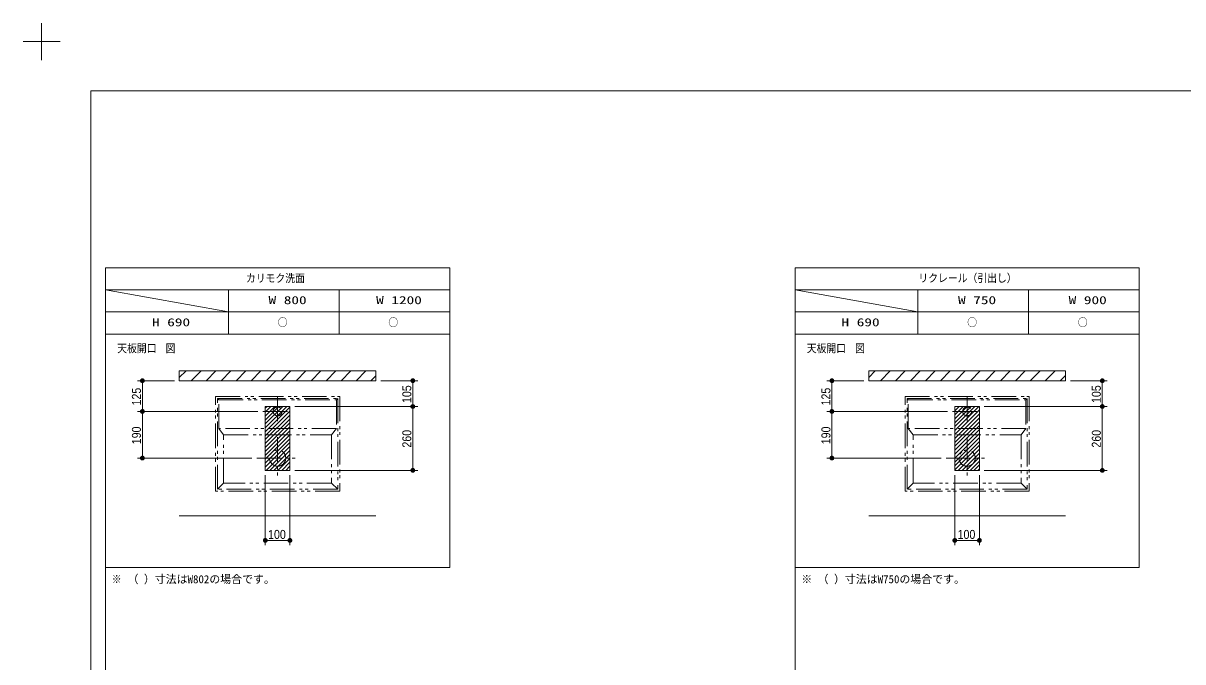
# Model space of a CAD drawing. Units: millimetres, scale not verified. Extents: x -6062 to 6062, y -3045 to 3045.
# Drawn here: x -6062 to -1345, y 446 to 3045 of the extents above; entities that cross this region are included whole.
import ezdxf
from ezdxf.enums import TextEntityAlignment as Align

# ---------------------------------------------------------------- set-up
doc = ezdxf.new("R2010")
doc.units = ezdxf.units.MM
doc.header["$LTSCALE"] = 20
doc.linetypes.add('DOUBLE_CHAIN1', pattern=[8.8, 5, -1, 0.6, -0.6, 0.6, -1])
for name, color, linetype, lineweight in [('0-0_1図面枠', 7, 'Continuous', 9), ('0-2_2寸法-1', 7, 'Continuous', 9), ('0-3_0', 7, 'Continuous', 9), ('0-7_3一般', 7, 'Continuous', 9)]:
    doc.layers.add(name, color=color, linetype=linetype, lineweight=lineweight)
doc.styles.add('ＭＳ ゴシック', font='')
doc.styles.add('ＭＳ Ｐゴシック', font='')
doc.styles.get('ＭＳ ゴシック').set_extended_font_data('MS Gothic')
doc.styles.get('ＭＳ Ｐゴシック').set_extended_font_data('MS PGothic')

# ---------------------------------------------------------------- blocks, each defined once
blk = doc.blocks.new('グループ')
at = {"layer": '0-0_1図面枠'}
for p, q in [((-84000, 57900), (-84000, 60900)), ((-85500, 59400), (-82500, 59400))]:
    blk.add_line(p, q, dxfattribs=at)
blk = doc.blocks.new('グループ-2')
at = {"layer": '0-0_1図面枠'}
blk.add_lwpolyline([(-80000, 55400), (80000, 55400), (80000, -55400), (-80000, -55400)], close=True, dxfattribs=at)
blk = doc.blocks.new('図面枠')
at = {"layer": '0-0_1図面枠'}
for name in ['グループ', 'グループ-2']:
    blk.add_blockref(name, (0, 0), dxfattribs=at)
blk = doc.blocks.new('グループ-4')
at = {"layer": '0-0_1図面枠'}
for p, q in [((-78800, 41000), (-78800, -48600)), ((-22700, 41000), (-22700, -48600)), ((-50800, 39200), (-78800, 39200)), ((-78800, 39200), (-68800, 37400)), ((-68800, 35600), (-68800, 39200)), ((-59800, 35600), (-59800, 39200)), ((5300, 39200), (-22700, 39200)), ((-22700, 39200), (-12700, 37400)), ((-12700, 35600), (-12700, 39200)), ((-3700, 35600), (-3700, 39200)), ((-78800, 37400), (-50800, 37400)), ((-22700, 37400), (5300, 37400))]:
    blk.add_line(p, q, dxfattribs=at)
for points in [[(-78800, 41000), (-50800, 41000), (-50800, 35600), (-78800, 35600)], [(-22700, 41000), (5300, 41000), (5300, 35600), (-22700, 35600)], [(-78800, 35600), (-50800, 35600), (-50800, 16600), (-78800, 16600)], [(-22700, 35600), (5300, 35600), (5300, 16600), (-22700, 16600)]]:
    blk.add_lwpolyline(points, close=True, dxfattribs=at)
blk = doc.blocks.new('_Dot')
at = {"layer": '0-3_0'}
for p, q in [((-10, 0), (-20, 0)), ((9.78, 2), (-9.78, 2)), ((7.99, 6), (-7.99, 6)), ((9.16, -3.98), (-9.16, -3.98)), ((6, -7.98), (-6, -7.98))]:
    blk.add_line(p, q, dxfattribs=at)
for points in [[(10, 0), (9.92, 1.25), (9.69, 2.49), (9.3, 3.68), (8.76, 4.82), (8.09, 5.88), (7.29, 6.85), (6.37, 7.71), (5.36, 8.44), (4.26, 9.05), (3.09, 9.51), (1.87, 9.82), (0.63, 9.98), (-0.63, 9.98), (-1.87, 9.82), (-3.09, 9.51), (-4.26, 9.05), (-5.36, 8.44), (-6.37, 7.71), (-7.29, 6.85), (-8.09, 5.88), (-8.76, 4.82), (-9.3, 3.68), (-9.69, 2.49), (-9.92, 1.25), (-10, 0), (0, 0)], [(-10, 0), (-9.92, -1.25), (-9.69, -2.49), (-9.3, -3.68), (-8.76, -4.82), (-8.09, -5.88), (-7.29, -6.85), (-6.37, -7.71), (-5.36, -8.44), (-4.26, -9.05), (-3.09, -9.51), (-1.87, -9.82), (-0.63, -9.98), (0.63, -9.98), (1.87, -9.82), (3.09, -9.51), (4.26, -9.05), (5.36, -8.44), (6.37, -7.71), (7.29, -6.85), (8.09, -5.88), (8.76, -4.82), (9.3, -3.68), (9.69, -2.49), (9.92, -1.25), (10, 0), (0, 0)]]:
    blk.add_lwpolyline(points, close=True, dxfattribs=at)

msp = doc.modelspace()

# ---------------------------------------------------------------- linework, layer by layer
at = {"layer": '0-2_2寸法-1'}
for p, q in [((-5447.5, 1590), (-5597.5, 1590)), ((-5577.5, 1480.01), (-5577.5, 1574.99)), ((-4607.5, 1590), (-4457.5, 1590)), ((-4477.5, 1500.01), (-4477.5, 1574.99)), ((-2642.5, 1590), (-2792.5, 1590)), ((-2772.5, 1480.01), (-2772.5, 1574.99)), ((-1802.5, 1590), (-1652.5, 1590)), ((-1672.5, 1500.01), (-1672.5, 1574.99)), ((-5107.5, 1465), (-5597.5, 1465)), ((-5107.5, 1465), (-5597.5, 1465)), ((-4957.5, 1485), (-4457.5, 1485)), ((-4957.5, 1485), (-4457.5, 1485)), ((-4477.5, 1240.01), (-4477.5, 1469.99)), ((-2302.5, 1465), (-2792.5, 1465)), ((-2302.5, 1465), (-2792.5, 1465)), ((-2152.5, 1485), (-1652.5, 1485)), ((-2152.5, 1485), (-1652.5, 1485)), ((-1672.5, 1240.01), (-1672.5, 1469.99)), ((-5577.5, 1449.99), (-5577.5, 1290.01)), ((-2772.5, 1449.99), (-2772.5, 1290.01)), ((-5132.5, 1275), (-5597.5, 1275)), ((-2327.5, 1275), (-2792.5, 1275)), ((-5077.5, 1205), (-5077.5, 920)), ((-4977.5, 1205), (-4977.5, 920)), ((-4957.5, 1225), (-4457.5, 1225)), ((-2272.5, 1205), (-2272.5, 920)), ((-2172.5, 1205), (-2172.5, 920)), ((-2152.5, 1225), (-1652.5, 1225)), ((-4992.51, 940), (-5062.49, 940)), ((-2187.51, 940), (-2257.49, 940))]:
    msp.add_line(p, q, dxfattribs=at)
at = {"layer": '0-7_3一般'}
for p, q in [((-5427.5, 1602.56), (-5400.06, 1630)), ((-5379.1, 1590), (-5339.1, 1630)), ((-5318.14, 1590), (-5278.14, 1630)), ((-5257.18, 1590), (-5217.18, 1630)), ((-5196.22, 1590), (-5156.22, 1630)), ((-5135.26, 1590), (-5095.26, 1630)), ((-5074.3, 1590), (-5034.3, 1630)), ((-5013.34, 1590), (-4973.34, 1630)), ((-4952.38, 1590), (-4912.38, 1630)), ((-4891.42, 1590), (-4851.42, 1630)), ((-4830.46, 1590), (-4790.46, 1630)), ((-4769.5, 1590), (-4729.5, 1630)), ((-4708.54, 1590), (-4668.54, 1630)), ((-4647.58, 1590), (-4627.5, 1610.08)), ((-2622.5, 1603.4), (-2595.9, 1630)), ((-2574.94, 1590), (-2534.94, 1630)), ((-2513.98, 1590), (-2473.98, 1630)), ((-2453.02, 1590), (-2413.02, 1630)), ((-2392.06, 1590), (-2352.06, 1630)), ((-2331.1, 1590), (-2291.1, 1630)), ((-2270.14, 1590), (-2230.14, 1630)), ((-2209.18, 1590), (-2169.18, 1630)), ((-2148.22, 1590), (-2108.22, 1630)), ((-2087.26, 1590), (-2047.26, 1630)), ((-2026.3, 1590), (-1986.3, 1630)), ((-1965.34, 1590), (-1925.34, 1630)), ((-1904.38, 1590), (-1864.38, 1630)), ((-1843.42, 1590), (-1822.5, 1610.92)), ((-5427.5, 1590), (-4627.5, 1590)), ((-2622.5, 1590), (-1822.5, 1590)), ((-5077.5, 1478), (-5070.5, 1485)), ((-5077.5, 1462), (-5054.5, 1485)), ((-5077.5, 1446), (-5038.5, 1485)), ((-5077.5, 1430), (-5022.5, 1485)), ((-5077.5, 1414), (-5006.5, 1485)), ((-5077.5, 1398), (-4990.5, 1485)), ((-5077.5, 1382), (-4977.5, 1482)), ((-5077.5, 1366), (-4977.5, 1466)), ((-2272.5, 1483), (-2270.5, 1485)), ((-2272.5, 1467), (-2254.5, 1485)), ((-2272.5, 1451), (-2238.5, 1485)), ((-2272.5, 1435), (-2222.5, 1485)), ((-2272.5, 1419), (-2206.5, 1485)), ((-2272.5, 1403), (-2190.5, 1485)), ((-2272.5, 1387), (-2174.5, 1485)), ((-2272.5, 1371), (-2172.5, 1471)), ((-5077.5, 1350), (-4977.5, 1450)), ((-5077.5, 1334), (-4977.5, 1434)), ((-5077.5, 1318), (-4977.5, 1418)), ((-2272.5, 1355), (-2172.5, 1455)), ((-2272.5, 1339), (-2172.5, 1439)), ((-2272.5, 1323), (-2172.5, 1423)), ((-5077.5, 1302), (-4977.5, 1402)), ((-5077.5, 1286), (-4977.5, 1386)), ((-5077.5, 1270), (-4977.5, 1370)), ((-2272.5, 1307), (-2172.5, 1407)), ((-2272.5, 1291), (-2172.5, 1391)), ((-2272.5, 1275), (-2172.5, 1375)), ((-5077.5, 1254), (-4977.5, 1354)), ((-5077.5, 1238), (-4977.5, 1338)), ((-5074.5, 1225), (-4977.5, 1322)), ((-2272.5, 1259), (-2172.5, 1359)), ((-2272.5, 1243), (-2172.5, 1343)), ((-2272.5, 1227), (-2172.5, 1327)), ((-5058.5, 1225), (-4977.5, 1306)), ((-5042.5, 1225), (-4977.5, 1290)), ((-5026.5, 1225), (-4977.5, 1274)), ((-2258.5, 1225), (-2172.5, 1311)), ((-2242.5, 1225), (-2172.5, 1295)), ((-2226.5, 1225), (-2172.5, 1279)), ((-5010.5, 1225), (-4977.5, 1258)), ((-4994.5, 1225), (-4977.5, 1242)), ((-2210.5, 1225), (-2172.5, 1263)), ((-2194.5, 1225), (-2172.5, 1247)), ((-2178.5, 1225), (-2172.5, 1231)), ((-4978.5, 1225), (-4977.5, 1226)), ((-5427.5, 1040), (-4627.5, 1040)), ((-2622.5, 1040), (-1822.5, 1040))]:
    msp.add_line(p, q, dxfattribs=at)
at = {"layer": '0-7_3一般', "linetype": 'DOUBLE_CHAIN1'}
for p, q in [((-5267, 1512), (-5272, 1517)), ((-5027.5, 1525), (-5027.5, 1405)), ((-4788, 1512), (-4783, 1517)), ((-2462, 1512), (-2467, 1517)), ((-2222.5, 1525), (-2222.5, 1405)), ((-1983, 1512), (-1978, 1517)), ((-5087.5, 1465), (-4967.5, 1465)), ((-2282.5, 1465), (-2162.5, 1465)), ((-5267, 1395), (-5247, 1370)), ((-4788, 1395), (-4808, 1370)), ((-2462, 1395), (-2442, 1370)), ((-1983, 1395), (-2003, 1370)), ((-5027.5, 1360), (-5027.5, 1190)), ((-2222.5, 1360), (-2222.5, 1190)), ((-5112.5, 1275), (-4942.5, 1275)), ((-2307.5, 1275), (-2137.5, 1275)), ((-5247, 1173), (-5272, 1148)), ((-4808, 1173), (-4783, 1148)), ((-2442, 1173), (-2467, 1148)), ((-2003, 1173), (-1978, 1148))]:
    msp.add_line(p, q, dxfattribs=at)
at = {"layer": '0-7_3一般'}
for points in [[(-5427.5, 1630), (-4627.5, 1630), (-4627.5, 1590), (-5427.5, 1590)], [(-2622.5, 1630), (-1822.5, 1630), (-1822.5, 1590), (-2622.5, 1590)], [(-5077.5, 1485), (-4977.5, 1485), (-4977.5, 1225), (-5077.5, 1225)], [(-5077.5, 1485), (-4977.5, 1485), (-4977.5, 1225), (-5077.5, 1225)], [(-2272.5, 1485), (-2172.5, 1485), (-2172.5, 1225), (-2272.5, 1225)], [(-2272.5, 1485), (-2172.5, 1485), (-2172.5, 1225), (-2272.5, 1225)]]:
    msp.add_lwpolyline(points, close=True, dxfattribs=at)
at = {"layer": '0-7_3一般', "linetype": 'DOUBLE_CHAIN1'}
for points in [[(-5280, 1525), (-4775, 1525), (-4775, 1140), (-5280, 1140)], [(-5272, 1517), (-4783, 1517), (-4783, 1148), (-5272, 1148)], [(-5267, 1512), (-4788, 1512), (-4788, 1395), (-5267, 1395)], [(-2475, 1525), (-1970, 1525), (-1970, 1140), (-2475, 1140)], [(-2467, 1517), (-1978, 1517), (-1978, 1148), (-2467, 1148)], [(-2462, 1512), (-1983, 1512), (-1983, 1395), (-2462, 1395)], [(-5247, 1370), (-4808, 1370), (-4808, 1173), (-5247, 1173)], [(-2442, 1370), (-2003, 1370), (-2003, 1173), (-2442, 1173)]]:
    msp.add_lwpolyline(points, close=True, dxfattribs=at)
for centre, radius in [((-5027.5, 1465), 18), ((-2222.5, 1465), 18), ((-5027.5, 1275), 33), ((-2222.5, 1275), 33)]:
    msp.add_circle(centre, radius, dxfattribs=at)

# ---------------------------------------------------------------- block references
at = {"layer": '0-0_1図面枠', "xscale": 0.05, "yscale": 0.05}
for name in ['図面枠', 'グループ-4']:
    msp.add_blockref(name, (-1787.5, 0), dxfattribs=at)
at = {"layer": '0-2_2寸法-1', "xscale": 0.7503418, "yscale": 0.7503418}
for p, rotation in [((-5577.5, 1590), 90), ((-4477.5, 1590), 90), ((-2772.5, 1590), 90), ((-1672.5, 1590), 90), ((-5577.5, 1465), 270), ((-5577.5, 1465), 90), ((-4477.5, 1485), 270), ((-4477.5, 1485), 90), ((-2772.5, 1465), 270), ((-2772.5, 1465), 90), ((-1672.5, 1485), 270), ((-1672.5, 1485), 90), ((-5577.5, 1275), 270), ((-2772.5, 1275), 270), ((-4477.5, 1225), 270), ((-1672.5, 1225), 270), ((-5077.5, 940), 180), ((-2272.5, 940), 180)]:
    msp.add_blockref('_Dot', p, dxfattribs=dict(at, rotation=rotation))
for p in [(-4977.5, 940), (-2172.5, 940)]:
    msp.add_blockref('_Dot', p, dxfattribs=at)

# ---------------------------------------------------------------- texts
at = {"layer": '0-0_1図面枠', "style": 'ＭＳ ゴシック'}
for s, width, p in [('リクレール（引出し）', 0.9, (-2420.67, 1981.44)), ('カリモク洗面', 0.9, (-5156.39, 1980.86)), ('W 800', 1.4, (-5064.45, 1891.74)), ('W 1200', 1.4, (-4626.75, 1891.74)), ('W 750', 1.4, (-2259.45, 1891.74)), ('W 900', 1.4, (-1809.45, 1891.74)), ('H 690', 1.4, (-5538.49, 1801.74)), ('○', 0.9, (-5027.09, 1801.25)), ('○', 0.9, (-4577.09, 1801.25)), ('H 690', 1.4, (-2733.49, 1801.74)), ('○', 0.9, (-2222.09, 1801.25)), ('○', 0.9, (-1772.09, 1801.25)), ('天板開口', 0.9, (-5680, 1695.64)), ('図', 0.9, (-5483.27, 1695.64)), ('天板開口', 0.9, (-2875, 1695.64)), ('図', 0.9, (-2678.27, 1695.64)), ('※', 0.9, (-5702.1, 756.01))]:
    msp.add_text(s, height=32.55, dxfattribs=dict(at, width=width)).set_placement(p, align=Align.BOTTOM_LEFT)
for s, p in [('（ ）寸法はW802の場合です。', (-5637.93, 756.01)), ('※ （ ）寸法はW750の場合です。', (-2897.1, 756.01))]:
    msp.add_text(s, height=32.55, dxfattribs=at).set_placement(p, align=Align.BOTTOM_LEFT)
at = {"layer": '0-2_2寸法-1', "style": 'ＭＳ Ｐゴシック', "width": 0.9}
for s, p in [('125', (-5572.54, 1489.28)), ('105', (-4472.54, 1499.28)), ('125', (-2767.54, 1489.28)), ('105', (-1667.54, 1499.28)), ('190', (-5572.54, 1331.39)), ('260', (-4472.54, 1317.72)), ('190', (-2767.54, 1331.39)), ('260', (-1667.54, 1317.72))]:
    msp.add_text(s, height=36.66, rotation=90, dxfattribs=at).set_placement(p, align=Align.BOTTOM_LEFT)
for p in [(-5066.11, 935.04), (-2261.11, 935.04)]:
    msp.add_text('100', height=36.66, dxfattribs=at).set_placement(p, align=Align.BOTTOM_LEFT)

doc.saveas('drawing.dxf')
